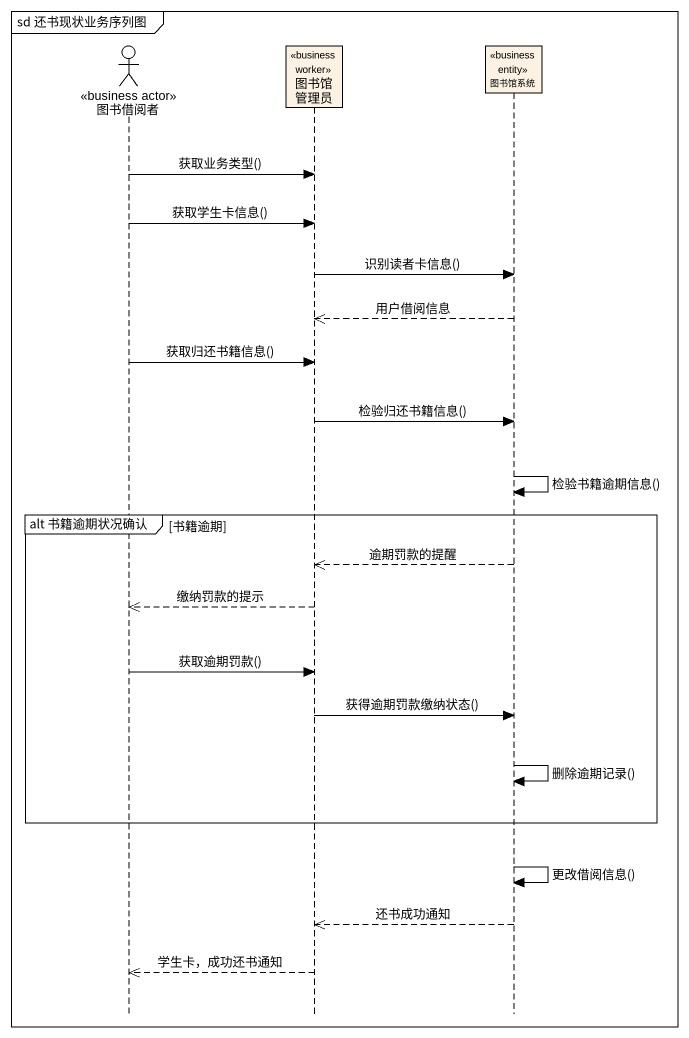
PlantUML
@startuml
mainframe sd 还书现状业务序列图
hide footbox
actor 图书借阅者 <<business actor>>
participant 图书馆管理员 <<business worker>>
participant 图书馆系统 <<business entity>>

图书借阅者 -> 图书馆管理员 : 获取业务类型()
图书借阅者 -> 图书馆管理员 : 获取学生卡信息()
图书馆管理员 -> 图书馆系统 : 识别读者卡信息()
图书馆系统 -->> 图书馆管理员 : 用户借阅信息
图书借阅者 -> 图书馆管理员 : 获取归还书籍信息()
图书馆管理员 -> 图书馆系统 : 检验归还书籍信息()
图书馆系统 -> 图书馆系统 : 检验书籍逾期信息()
group alt 书籍逾期状况确认 [书籍逾期]
  图书馆系统 -->> 图书馆管理员 : 逾期罚款的提醒
  图书馆管理员 -->> 图书借阅者 : 缴纳罚款的提示
  图书借阅者 -> 图书馆管理员 : 获取逾期罚款()
  图书馆管理员 -> 图书馆系统 : 获得逾期罚款缴纳状态()
  图书馆系统 -> 图书馆系统 : 删除逾期记录()
end
图书馆系统 -> 图书馆系统 : 更改借阅信息()
图书馆系统 -->> 图书馆管理员 : 还书成功通知
图书馆管理员 -->> 图书借阅者 : 学生卡，成功还书通知
@enduml
